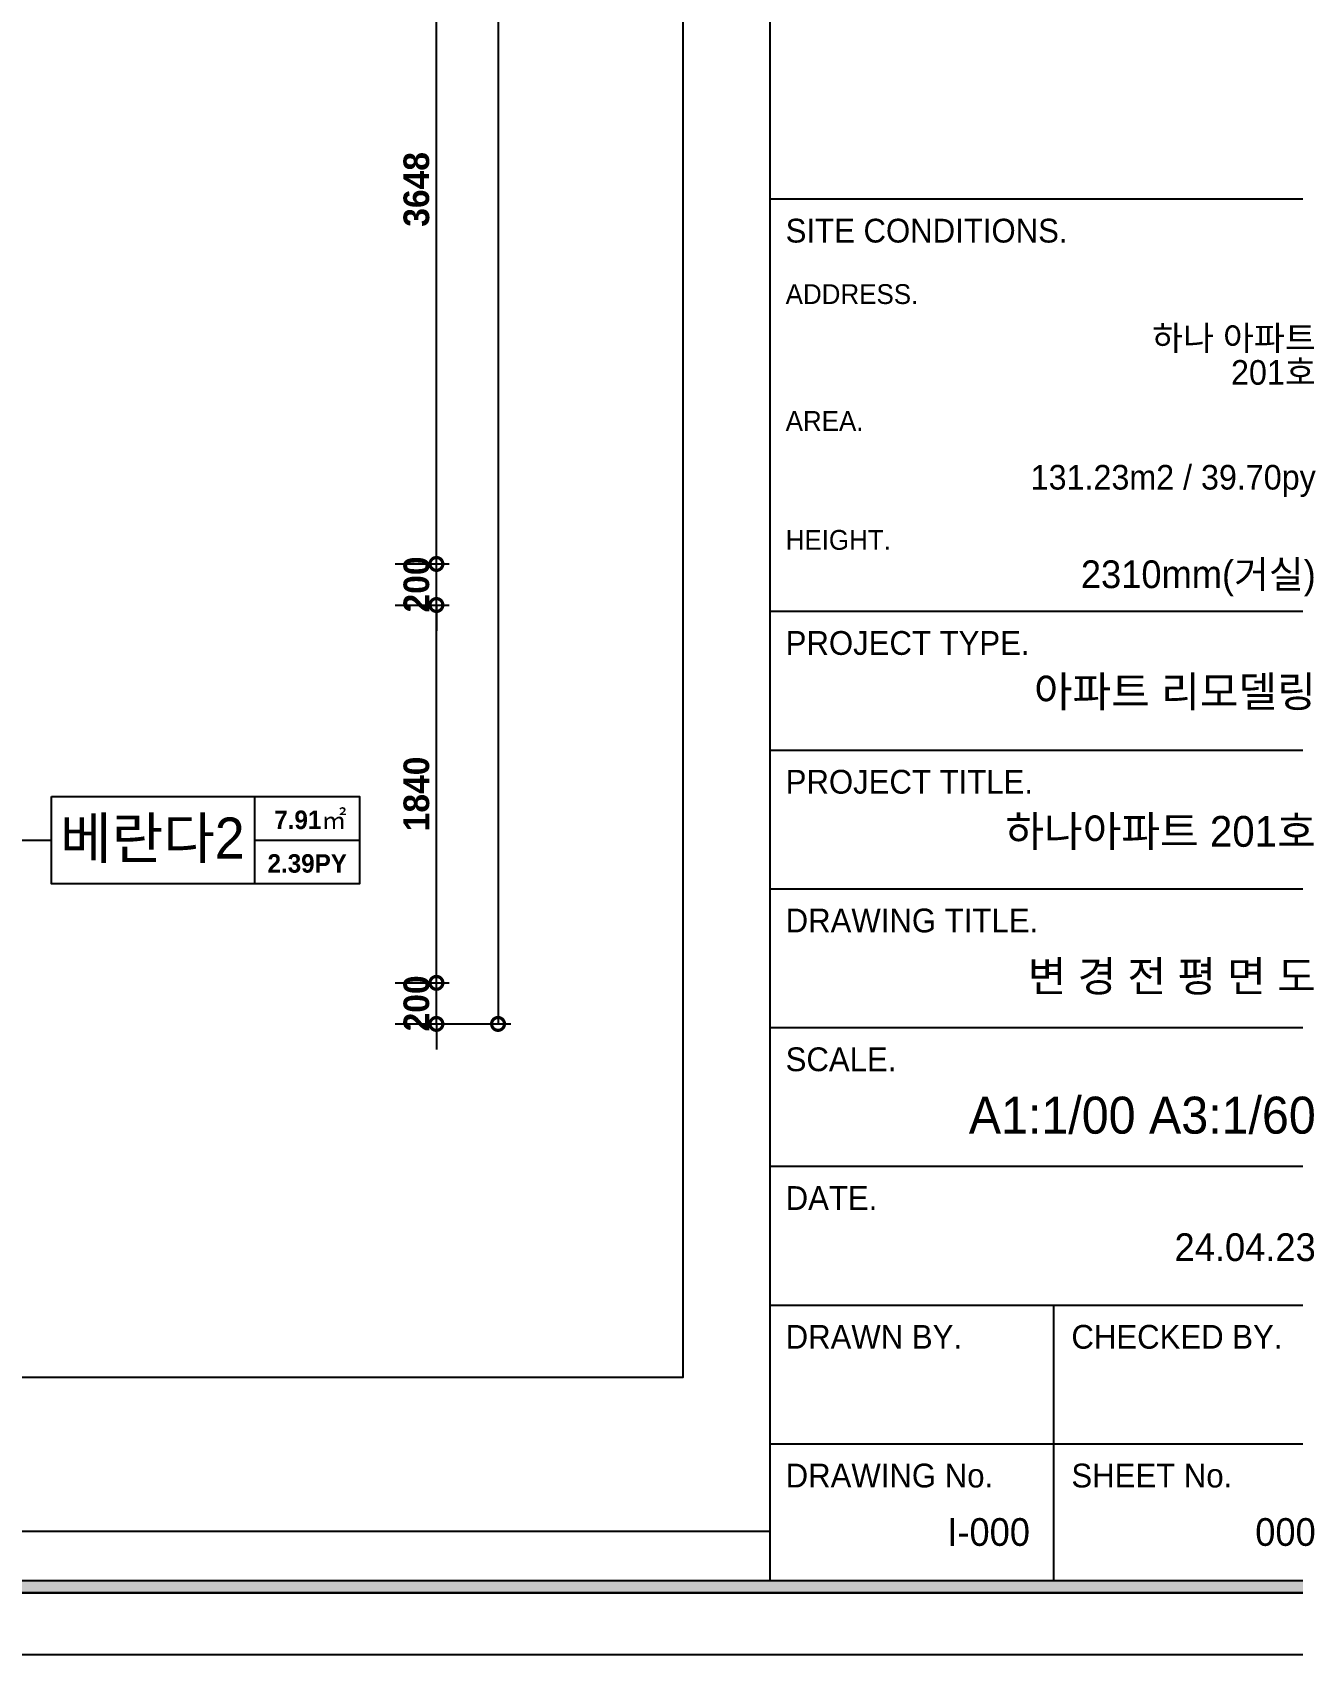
# Model space of a CAD drawing. Header units: inches. Extents: x 4138 to 127072, y -26315 to 43858.
# Drawn here: x 49086 to 55220, y 23974 to 31873 of the extents above; entities that cross this region are included whole.
import ezdxf
from ezdxf.enums import TextEntityAlignment as Align

# ---------------------------------------------------------------- set-up
doc = ezdxf.new("R2010")
doc.units = ezdxf.units.IN
doc.header["$LTSCALE"] = 50
doc.header["$MEASUREMENT"] = 0
for name, color, linetype in [('03-TEXT', 3, 'Continuous'), ('07-DIM', 5, 'Continuous'), ('07-DIM WAL', 5, 'Continuous'), ('253', 253, 'Continuous'), ('FORM(YOURNAME)-11', 1, 'Continuous')]:
    doc.layers.add(name, color=color, linetype=linetype)
doc.styles.add('YOURNAME', font='HY울릉도M.TTF')
doc.styles.add('넥슨고딕', font='')
doc.styles.add('마감재', font='stylu.ttf')
doc.styles.add('코레일둥고', font='Korail_Round_Gothic_Medium.ttf')
doc.styles.get('넥슨고딕').set_extended_font_data('NEXON Lv1 Gothic Bold', bold=True)
doc.dimstyles.new('50', dxfattribs={"dimscale": 50, "dimtxt": 2.5, "dimasz": 2.5, "dimexe": 1.25, "dimexo": 2, "dimtad": 1, "dimdec": 0, "dimtxsty": '넥슨고딕', "dimblk": 'DOTSMALL', "dimcen": 2.5, "dimclrd": 1, "dimclre": 1, "dimclrt": 2, "dimadec": 0, "dimazin": 0, "dimtfac": 1, "dimtdec": 0, "dimtix": 1, "dimtmove": 0, "dimatfit": 3, "dimldrblk": 'DOTSMALL', "dimfxl": 1.25, "dimarcsym": 0})
doc.dimstyles.new('벽치수 Copy of DIM-50', dxfattribs={"dimscale": 50, "dimtxt": 2, "dimasz": 0.7, "dimexe": 1, "dimexo": 1, "dimgap": 0.7, "dimtad": 1, "dimdec": 0, "dimzin": 1, "dimdsep": 46, "dimlunit": 6, "dimtxsty": '마감재', "dimblk": 'ARCHTICK', "dimcen": -0.09, "dimclrd": 256, "dimclre": 256, "dimclrt": 3, "dimadec": 0, "dimazin": 0, "dimtfac": 1, "dimtdec": 0, "dimtix": 1, "dimtmove": 2, "dimatfit": 0, "dimldrblk": 'ARCHTICK', "dimfxl": 1, "dimtolj": 1, "dimtzin": 0, "dimarcsym": 0})

# ---------------------------------------------------------------- blocks, each defined once
blk = doc.blocks.new('_DOTSMALL')
at = {"color": 0, "linetype": 'ByBlock', "const_width": 0.5}
blk.add_lwpolyline([(-0.0625, 0, 1), (0.0625, 0, 1)], format="xyb", close=True, dxfattribs=at)
blk = doc.blocks.new('*D192')
at = {"layer": '07-DIM', "color": 1, "lineweight": -2, "transparency": 16777216}
for p, q in [((51052.4, 27245), (51052.4, 27370)), ((50852.4, 27245), (51114.9, 27245)), ((51052.4, 27045), (51052.4, 27245)), ((50852.4, 27045), (51114.9, 27045)), ((51052.4, 27045), (51052.4, 26920))]:
    blk.add_line(p, q, dxfattribs=at)
at = {"layer": 'Defpoints', "color": 0, "transparency": 16777216}
for p in [(50752.4, 27245), (51052.4, 27245), (50752.4, 27045)]:
    blk.add_point(p, dxfattribs=at)
at = {"layer": '07-DIM', "color": 1, "lineweight": -2, "transparency": 16777216, "xscale": 125, "yscale": 125, "zscale": 125}
for p, rotation in [((51052.4, 27245), 270), ((51052.4, 27045), 90)]:
    blk.add_blockref('_DOTSMALL', p, dxfattribs=dict(at, rotation=rotation))
at = {"layer": '07-DIM', "color": 2, "transparency": 16777216, "insert": (50955.5, 27145), "char_height": 125, "attachment_point": 5, "rotation": 90, "style": '넥슨고딕'}
blk.add_mtext('200', dxfattribs=at)
blk = doc.blocks.new('*D193')
at = {"layer": '07-DIM', "color": 1, "lineweight": -2, "transparency": 16777216}
for p, q in [((50852.4, 29085), (51114.9, 29085)), ((51052.4, 27245), (51052.4, 29085)), ((50852.4, 27245), (51114.9, 27245))]:
    blk.add_line(p, q, dxfattribs=at)
at = {"layer": 'Defpoints', "color": 0, "transparency": 16777216}
for p in [(50752.4, 29085), (51052.4, 29085), (50752.4, 27245)]:
    blk.add_point(p, dxfattribs=at)
at = {"layer": '07-DIM', "color": 1, "lineweight": -2, "transparency": 16777216, "xscale": 125, "yscale": 125, "zscale": 125}
for p, rotation in [((51052.4, 29085), 90), ((51052.4, 27245), 270)]:
    blk.add_blockref('_DOTSMALL', p, dxfattribs=dict(at, rotation=rotation))
at = {"layer": '07-DIM', "color": 2, "transparency": 16777216, "insert": (50955.5, 28165), "char_height": 125, "attachment_point": 5, "rotation": 90, "style": '넥슨고딕'}
blk.add_mtext('1840', dxfattribs=at)
blk = doc.blocks.new('*D194')
at = {"layer": '07-DIM', "color": 1, "lineweight": -2, "transparency": 16777216}
for p, q in [((51052.4, 29285), (51052.4, 29410)), ((50852.4, 29285), (51114.9, 29285)), ((51052.4, 29085), (51052.4, 29285)), ((50852.4, 29085), (51114.9, 29085)), ((51052.4, 29085), (51052.4, 28960))]:
    blk.add_line(p, q, dxfattribs=at)
at = {"layer": 'Defpoints', "color": 0, "transparency": 16777216}
for p in [(50752.4, 29285), (51052.4, 29285), (50752.4, 29085)]:
    blk.add_point(p, dxfattribs=at)
at = {"layer": '07-DIM', "color": 1, "lineweight": -2, "transparency": 16777216, "xscale": 125, "yscale": 125, "zscale": 125}
for p, rotation in [((51052.4, 29285), 270), ((51052.4, 29085), 90)]:
    blk.add_blockref('_DOTSMALL', p, dxfattribs=dict(at, rotation=rotation))
at = {"layer": '07-DIM', "color": 2, "transparency": 16777216, "insert": (50955.5, 29185), "char_height": 125, "attachment_point": 5, "rotation": 90, "style": '넥슨고딕'}
blk.add_mtext('200', dxfattribs=at)
blk = doc.blocks.new('*D195')
at = {"layer": '07-DIM', "color": 1, "lineweight": -2, "transparency": 16777216}
for p, q in [((50852.4, 32933), (51114.9, 32933)), ((51052.4, 29285), (51052.4, 32933)), ((50852.4, 29285), (51114.9, 29285))]:
    blk.add_line(p, q, dxfattribs=at)
at = {"layer": 'Defpoints', "color": 0, "transparency": 16777216}
for p in [(50752.4, 32933), (51052.4, 32933), (50752.4, 29285)]:
    blk.add_point(p, dxfattribs=at)
at = {"layer": '07-DIM', "color": 1, "lineweight": -2, "transparency": 16777216, "xscale": 125, "yscale": 125, "zscale": 125}
for p, rotation in [((51052.4, 32933), 90), ((51052.4, 29285), 270)]:
    blk.add_blockref('_DOTSMALL', p, dxfattribs=dict(at, rotation=rotation))
at = {"layer": '07-DIM', "color": 2, "transparency": 16777216, "insert": (50955.5, 31109), "char_height": 125, "attachment_point": 5, "rotation": 90, "style": '넥슨고딕'}
blk.add_mtext('3648', dxfattribs=at)
blk = doc.blocks.new('_ARCHTICK')
at = {"color": 0, "linetype": 'ByBlock', "const_width": 0.075}
blk.add_lwpolyline([(-0.25, -0.25), (0.25, 0.25)], dxfattribs=at)
blk = doc.blocks.new('*D228')
at = {"layer": '07-DIM', "color": 1, "lineweight": -2, "transparency": 16777216}
for p, q in [((50852.4, 39173), (51414.9, 39173)), ((51352.4, 39173), (51352.4, 27045)), ((50852.4, 27045), (51414.9, 27045))]:
    blk.add_line(p, q, dxfattribs=at)
at = {"layer": 'Defpoints', "color": 0, "transparency": 16777216}
for p in [(50752.4, 39173), (50752.4, 27045), (51352.4, 27045)]:
    blk.add_point(p, dxfattribs=at)
at = {"layer": '07-DIM', "color": 1, "lineweight": -2, "transparency": 16777216, "xscale": 125, "yscale": 125, "zscale": 125}
for p, rotation in [((51352.4, 39173), 90), ((51352.4, 27045), 270)]:
    blk.add_blockref('_DOTSMALL', p, dxfattribs=dict(at, rotation=rotation))
at = {"layer": '07-DIM', "color": 2, "transparency": 16777216, "insert": (51255.5, 33109), "char_height": 125, "attachment_point": 5, "rotation": 90, "style": '넥슨고딕'}
blk.add_mtext('12128', dxfattribs=at)
blk = doc.blocks.new('FORM-PLAN')
at = {"layer": 'FORM(YOURNAME)-11'}
h = blk.add_hatch(color=256, dxfattribs=at)
h.dxf.hatch_style = 1
h.paths.add_polyline_path([(-71444, 55115), (10556, 55115), (10556, 54915), (-71444, 54915)])
h.paths.add_polyline_path([(-71444, -2085), (10556, -2085), (10556, -2285), (-71444, -2285)])
at = {"layer": 'Defpoints', "color": 158}
for p, q in [((1346, 54915), (1346, -2085)), ((1346, -1285), (-71444, -1285))]:
    blk.add_line(p, q, dxfattribs=at)
for points in [[(-71444, -2285), (10556, -2285), (10556, 55115), (-71444, 55115)], [(-69444, 53115), (-64, 53115), (-64, 1215), (-69444, 1215)]]:
    blk.add_lwpolyline(points, close=True, dxfattribs=at)
at = {"layer": 'FORM(YOURNAME)-11', "color": 14}
for p, q in [((1346, 20344), (10556, 20344)), ((1346, 13651), (10556, 13651)), ((1346, 11398), (10556, 11398)), ((1346, 9146), (10556, 9146)), ((1346, 6893), (10556, 6893)), ((1346, 4641), (10556, 4641)), ((1346, 2388), (10556, 2388)), ((5951, 2388), (5951, -2085)), ((1346, 136), (10556, 136))]:
    blk.add_line(p, q, dxfattribs=at)
at = {"layer": 'FORM(YOURNAME)-11', "color": 250}
blk.add_lwpolyline([(-72444, -3285), (11556, -3285), (11556, 56115), (-72444, 56115)], close=True, dxfattribs=at)
at = {"layer": 'FORM(YOURNAME)-11'}
blk.add_lwpolyline([(-71444, -2085), (10556, -2085), (10556, -2285), (-71444, -2285)], close=True, dxfattribs=at)
at = {"layer": 'FORM(YOURNAME)-11', "color": 14, "style": 'YOURNAME'}
for s, height, p in [('SITE CONDITIONS.', 386.14, (1603, 19829)), ('PROJECT TYPE.', 386.14, (1603, 13136)), ('PROJECT TITLE.', 386.14, (1603, 10883)), ('DRAWING TITLE.', 386.14, (1603, 8631)), ('SCALE.', 386.1, (1603, 6378)), ('DATE.', 386.1, (1603, 4126)), ('DRAWN BY.', 386.1, (1603, 1873)), ('CHECKED BY.', 386.14, (6240, 1873)), ('DRAWING No.', 386.14, (1603, -379)), ('SHEET No.', 386.1, (6240, -379))]:
    blk.add_text(s, height=height, dxfattribs=at).set_placement(p, align=Align.MIDDLE_LEFT)
at = {"layer": 'FORM(YOURNAME)-11', "color": 251, "style": 'YOURNAME'}
for s, p in [('ADDRESS.', (1603, 18799)), ('AREA.', (1603, 16740)), ('HEIGHT.', (1603, 14809))]:
    blk.add_text(s, height=321.8, dxfattribs=at).set_placement(p, align=Align.MIDDLE_LEFT)
at = {"layer": 'FORM(YOURNAME)-11', "color": 3, "style": 'YOURNAME'}
for tag, height, p in [('1', 450, (9905, 18188)), ('2', 450, (9905, 17544)), ('3', 450, (9905, 16257)), ('4', 450, (9905, 14326)), ('5', 515, (9905, 12009)), ('6', 515, (9905, 9757)), ('7', 515, (9905, 7504)), ('8', 515, (9905, 5252)), ('9', 515, (9905, 2999)), ('10', 515, (5655, 811)), ('11', 515, (9905, 747)), ('12', 515, (5655, -1441)), ('13', 515, (9905, -1441))]:
    blk.add_attdef(tag, text='', height=height, dxfattribs=at).set_placement(p, align=Align.MIDDLE_RIGHT)

msp = doc.modelspace()

# ---------------------------------------------------------------- linework, layer by layer
at = {"layer": '253'}
for p, q in [((50168.1, 27727.6), (50168.1, 28152.1)), ((50168.1, 27939.8), (50677.8, 27939.8))]:
    msp.add_line(p, q, dxfattribs=at)
msp.add_lwpolyline([(49177.8, 28152.1), (50677.8, 28152.1), (50677.8, 27727.6), (49177.8, 27727.6)], close=True, dxfattribs=at)

# ---------------------------------------------------------------- block references
at = {"layer": '07-DIM WAL'}
ref = msp.add_blockref('FORM-PLAN', (52271.7, 24959.4), dxfattribs=dict(at, xscale=0.3, yscale=0.3, zscale=0.3))
ref.add_attrib('4', '2310mm(거실)', dxfattribs={"layer": 'FORM(YOURNAME)-11', "color": 3, "height": 135, "style": 'YOURNAME'}).set_placement((55333.2, 29234.8), align=Align.MIDDLE_RIGHT)
ref.add_attrib('3', '131.23m2 / 39.70py', dxfattribs={"layer": 'FORM(YOURNAME)-11', "color": 3, "height": 120, "style": 'YOURNAME'}).set_placement((55333.2, 29707.2), align=Align.MIDDLE_RIGHT)
ref.add_attrib('2', '201호', dxfattribs={"layer": 'FORM(YOURNAME)-11', "color": 3, "height": 120, "style": 'YOURNAME'}).set_placement((55333.2, 30217.8), align=Align.MIDDLE_RIGHT)
ref.add_attrib('1', '하나 아파트', dxfattribs={"layer": 'FORM(YOURNAME)-11', "color": 3, "height": 120, "style": 'YOURNAME'}).set_placement((55333.2, 30385), align=Align.MIDDLE_RIGHT)
ref.add_attrib('5', '아파트 리모델링', dxfattribs={"layer": 'FORM(YOURNAME)-11', "color": 3, "height": 150, "style": 'YOURNAME'}).set_placement((55333.2, 28663.5), align=Align.MIDDLE_RIGHT)
ref.add_attrib('6', '하나아파트 201호', dxfattribs={"layer": 'FORM(YOURNAME)-11', "color": 3, "height": 150, "style": 'YOURNAME'}).set_placement((55333.2, 27982.7), align=Align.MIDDLE_RIGHT)
ref.add_attrib('7', '변 경 전 평 면 도', dxfattribs={"layer": 'FORM(YOURNAME)-11', "color": 3, "height": 150, "style": 'YOURNAME'}).set_placement((55333.2, 27277.3), align=Align.MIDDLE_RIGHT)
ref.add_attrib('8', 'A1:1/00 A3:1/60', dxfattribs={"layer": 'FORM(YOURNAME)-11', "color": 3, "height": 180, "style": 'YOURNAME'}).set_placement((55333.2, 26600.7), align=Align.MIDDLE_RIGHT)
ref.add_attrib('9', '24.04.23', dxfattribs={"layer": 'FORM(YOURNAME)-11', "color": 3, "height": 135, "style": 'YOURNAME'}).set_placement((55333.2, 25957.8), align=Align.MIDDLE_RIGHT)
ref.add_attrib('13', '000', dxfattribs={"layer": 'FORM(YOURNAME)-11', "color": 3, "height": 135, "style": 'YOURNAME'}).set_placement((55333.2, 24570.8), align=Align.MIDDLE_RIGHT)
ref.add_attrib('12', 'I-000', dxfattribs={"layer": 'FORM(YOURNAME)-11', "color": 3, "height": 135, "style": 'YOURNAME'}).set_placement((53942, 24570.8), align=Align.MIDDLE_RIGHT)

# ---------------------------------------------------------------- texts
at = {"layer": '03-TEXT'}
for s, height, style, p in [('베란다2', 200, '코레일둥고', (49669.5, 27850)), ('7.91㎡', 90, '넥슨고딕', (50438.9, 27993.9)), ('2.39PY', 90, '넥슨고딕', (50423.5, 27781.7))]:
    msp.add_text(s, height=height, dxfattribs=dict(at, style=style)).set_placement(p, align=Align.CENTER)

# ---------------------------------------------------------------- dimensions: what is measured, and where the dimension line sits
at = {"layer": '07-DIM'}
for base, p1, p2, picture, middle in [((51352.4, 27045), (50752.4, 39173), (50752.4, 27045), '*D228', (51255.5, 33109)), ((51052.4, 32933), (50752.4, 29285), (50752.4, 32933), '*D195', (50955.5, 31109)), ((51052.4, 29285), (50752.4, 29085), (50752.4, 29285), '*D194', (50955.5, 29185)), ((51052.4, 29085), (50752.4, 27245), (50752.4, 29085), '*D193', (50955.5, 28165)), ((51052.4, 27245), (50752.4, 27045), (50752.4, 27245), '*D192', (50955.5, 27145))]:
    dim = msp.add_linear_dim(base=base, p1=p1, p2=p2, angle=270, dimstyle='50', dxfattribs=at)
    dim.commit()
    dim.dimension.update_dxf_attribs({"geometry": picture, "text_midpoint": middle})

# ---------------------------------------------------------------- leaders
at = {"layer": '253'}
msp.add_leader([(47985.5, 27939.8), (49177.8, 27939.8)], dimstyle='벽치수 Copy of DIM-50', override={"dimtad": 0, "dimldrblk": 'Dot'}, dxfattribs=at)

doc.saveas('drawing.dxf')
